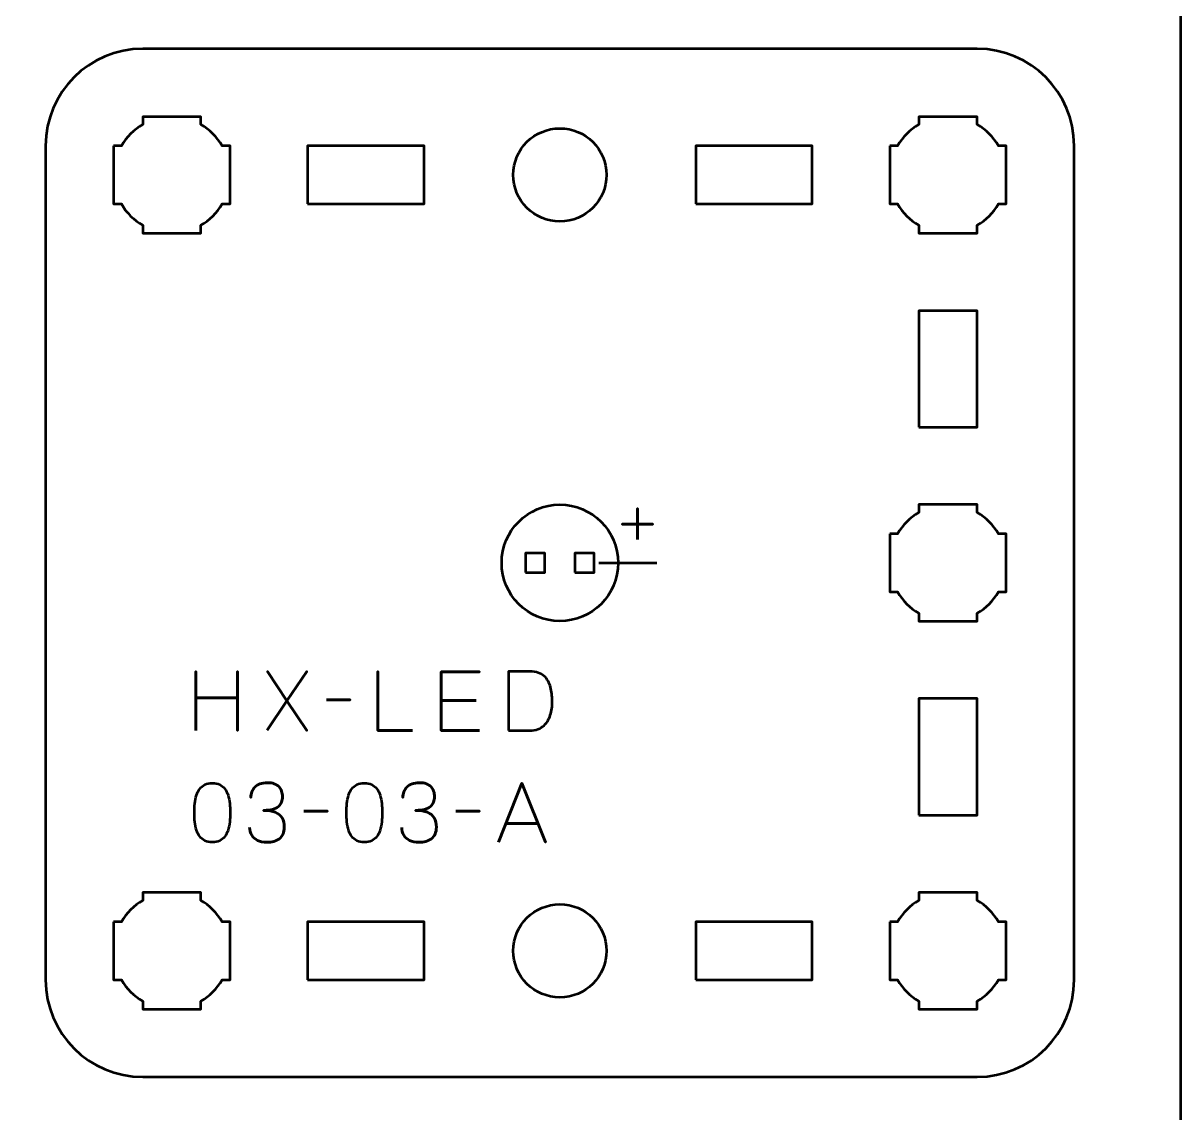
# Model space of a CAD drawing. Header units: centimetres. Extents: x -21 to 0, y -29.7 to 0.
# Drawn here: x -5.97 to 0, y -17.19 to -11.57 of the extents above; entities that cross this region are included whole.
import ezdxf

# ---------------------------------------------------------------- set-up
doc = ezdxf.new("R2010")
doc.units = ezdxf.units.CM
doc.header["$MEASUREMENT"] = 0
doc.layers.add('Layer 1', color=7, linetype='Continuous')

msp = doc.modelspace()

# ---------------------------------------------------------------- linework, layer by layer
at = {"layer": 'Layer 1', "lineweight": 53}
for points in [[(-4.5, -12.5), (-3.9, -12.5), (-3.9, -12.2), (-4.5, -12.2), (-4.5, -12.5)], [(-2.5, -12.5), (-1.9, -12.5), (-1.9, -12.2), (-2.5, -12.2), (-2.5, -12.5)], [(-1.35, -13.65), (-1.05, -13.65), (-1.05, -13.05), (-1.35, -13.05), (-1.35, -13.65)], [(-3.377, -14.4), (-3.277, -14.4), (-3.277, -14.3), (-3.377, -14.3), (-3.377, -14.4)], [(-3.123, -14.4), (-3.023, -14.4), (-3.023, -14.3), (-3.123, -14.3), (-3.123, -14.4)], [(-1.35, -15.65), (-1.05, -15.65), (-1.05, -15.05), (-1.35, -15.05), (-1.35, -15.65)], [(-4.5, -16.5), (-3.9, -16.5), (-3.9, -16.2), (-4.5, -16.2), (-4.5, -16.5)], [(-2.5, -16.5), (-1.9, -16.5), (-1.9, -16.2), (-2.5, -16.2), (-2.5, -16.5)]]:
    msp.add_lwpolyline(points, close=True, dxfattribs=at)
for centre in [(-3.2, -12.35), (-3.2, -16.35)]:
    msp.add_ellipse(centre, major_axis=(0, 0.24), ratio=1, dxfattribs=at)
at = {"layer": 'Layer 1', "color": 5, "lineweight": 53}
msp.add_ellipse((-3.2, -14.35), major_axis=(0, 0.3), ratio=1, dxfattribs=at)
at = {"layer": 'Layer 1', "color": 1, "lineweight": 53}
msp.add_open_spline([(-21.00003, -29.19995), (-21.00003, -29.19995), (-21.00003, -5.29992), (-21.00003, -5.29992), (-21.00003, -5.29992), (-21.00003, -5.21709), (-20.93286, -5.14992), (-20.85003, -5.14992), (-20.85003, -5.14992), (-20.7672, -5.14992), (-20.70003, -5.08275), (-20.70003, -4.99992), (-20.70003, -4.99992), (-20.70003, -4.91709), (-20.7672, -4.84992), (-20.85003, -4.84992), (-20.85003, -4.84992), (-20.93286, -4.84992), (-21.00003, -4.78275), (-21.00003, -4.69992), (-21.00003, -4.69992), (-21.00003, -4.61709), (-20.93286, -4.54992), (-20.85003, -4.54992), (-20.85003, -4.54992), (-20.7672, -4.54992), (-20.70003, -4.48275), (-20.70003, -4.39992), (-20.70003, -4.39992), (-20.70003, -4.31709), (-20.7672, -4.24992), (-20.85003, -4.24992), (-20.85003, -4.24992), (-20.93286, -4.24992), (-21.00003, -4.18275), (-21.00003, -4.09992), (-21.00003, -4.09992), (-21.00003, -4.01709), (-20.93286, -3.94992), (-20.85003, -3.94992), (-20.85003, -3.94992), (-20.7672, -3.94992), (-20.70003, -3.88275), (-20.70003, -3.79992), (-20.70003, -3.79992), (-20.70003, -3.71709), (-20.7672, -3.64992), (-20.85003, -3.64992), (-20.85003, -3.64992), (-20.93286, -3.64992), (-21.00003, -3.58275), (-21.00003, -3.49992), (-21.00003, -3.49992), (-21.00003, -3.41709), (-20.93286, -3.34992), (-20.85003, -3.34992), (-20.85003, -3.34992), (-20.7672, -3.34992), (-20.70003, -3.28275), (-20.70003, -3.19992), (-20.70003, -3.19992), (-20.70003, -3.11709), (-20.7672, -3.04992), (-20.85003, -3.04992), (-20.85003, -3.04992), (-20.93286, -3.04992), (-21.00003, -2.98275), (-21.00003, -2.89992), (-21.00003, -2.89992), (-21.00003, -2.81709), (-20.93286, -2.74992), (-20.85003, -2.74992), (-20.85003, -2.74992), (-20.7672, -2.74992), (-20.70003, -2.68275), (-20.70003, -2.59992), (-20.70003, -2.59992), (-20.70003, -2.51709), (-20.7672, -2.44992), (-20.85003, -2.44992), (-20.85003, -2.44992), (-20.93286, -2.44992), (-21.00003, -2.38275), (-21.00003, -2.29992), (-21.00003, -2.29992), (-21.00003, -2.21709), (-20.93286, -2.14992), (-20.85003, -2.14992), (-20.85003, -2.14992), (-20.7672, -2.14992), (-20.70003, -2.08275), (-20.70003, -1.99992), (-20.70003, -1.99992), (-20.70003, -1.91709), (-20.7672, -1.84992), (-20.85003, -1.84992), (-20.85003, -1.84992), (-20.93286, -1.84992), (-21.00003, -1.78275), (-21.00003, -1.69992), (-21.00003, -1.69992), (-21.00003, -1.61709), (-20.93286, -1.54992), (-20.85003, -1.54992), (-20.85003, -1.54992), (-20.7672, -1.54992), (-20.70003, -1.48275), (-20.70003, -1.39992), (-20.70003, -1.39992), (-20.70003, -1.31709), (-20.7672, -1.24992), (-20.85003, -1.24992), (-20.85003, -1.24992), (-20.93286, -1.24992), (-21.00003, -1.18275), (-21.00003, -1.09992), (-21.00003, -1.09992), (-21.00003, -1.09992), (-21.00003, -0.49992), (-21.00003, -0.49992), (-21.00003, -0.49992), (-21.00003, -0.22295), (-20.77694, 0.00004), (-20.49994, 0.00004), (-20.49994, 0.00004), (-20.49994, 0.00004), (-0.50008, 0.00004), (-0.50008, 0.00004), (-0.50008, 0.00004), (-0.22294, 0.00004), (0.00002, -0.22295), (0.00002, -0.49992), (0.00002, -0.49992), (0.00002, -0.49992), (0.00002, -29.19995), (0.00002, -29.19995), (0.00002, -29.19995), (0.00002, -29.47695), (-0.22294, -29.70004), (-0.50008, -29.70004), (-0.50008, -29.70004), (-0.50008, -29.70004), (-20.49994, -29.70004), (-20.49994, -29.70004), (-20.49994, -29.70004), (-20.77694, -29.70004), (-21.00003, -29.47695), (-21.00003, -29.19995)], degree=3, knots=[0, 0, 0, 0, 0.027027, 0.027027, 0.027027, 0.027027, 0.0540541, 0.0540541, 0.0540541, 0.0540541, 0.0810811, 0.0810811, 0.0810811, 0.0810811, 0.1081081, 0.1081081, 0.1081081, 0.1081081, 0.1351351, 0.1351351, 0.1351351, 0.1351351, 0.1621622, 0.1621622, 0.1621622, 0.1621622, 0.1891892, 0.1891892, 0.1891892, 0.1891892, 0.2162162, 0.2162162, 0.2162162, 0.2162162, 0.2432432, 0.2432432, 0.2432432, 0.2432432, 0.2702703, 0.2702703, 0.2702703, 0.2702703, 0.2972973, 0.2972973, 0.2972973, 0.2972973, 0.3243243, 0.3243243, 0.3243243, 0.3243243, 0.3513514, 0.3513514, 0.3513514, 0.3513514, 0.3783784, 0.3783784, 0.3783784, 0.3783784, 0.4054054, 0.4054054, 0.4054054, 0.4054054, 0.4324324, 0.4324324, 0.4324324, 0.4324324, 0.4594595, 0.4594595, 0.4594595, 0.4594595, 0.4864865, 0.4864865, 0.4864865, 0.4864865, 0.5135135, 0.5135135, 0.5135135, 0.5135135, 0.5405405, 0.5405405, 0.5405405, 0.5405405, 0.5675676, 0.5675676, 0.5675676, 0.5675676, 0.5945946, 0.5945946, 0.5945946, 0.5945946, 0.6216216, 0.6216216, 0.6216216, 0.6216216, 0.6486486, 0.6486486, 0.6486486, 0.6486486, 0.6756757, 0.6756757, 0.6756757, 0.6756757, 0.7027027, 0.7027027, 0.7027027, 0.7027027, 0.7297297, 0.7297297, 0.7297297, 0.7297297, 0.7567568, 0.7567568, 0.7567568, 0.7567568, 0.7837838, 0.7837838, 0.7837838, 0.7837838, 0.8108108, 0.8108108, 0.8108108, 0.8108108, 0.8378378, 0.8378378, 0.8378378, 0.8378378, 0.8648649, 0.8648649, 0.8648649, 0.8648649, 0.8918919, 0.8918919, 0.8918919, 0.8918919, 0.9189189, 0.9189189, 0.9189189, 0.9189189, 0.9459459, 0.9459459, 0.9459459, 0.9459459, 0.972973, 0.972973, 0.972973, 0.972973, 1, 1, 1, 1], dxfattribs=at)
at = {"layer": 'Layer 1', "color": 3, "lineweight": 53}
msp.add_open_spline([(-5.85, -16.5), (-5.85, -16.5), (-5.85, -12.2), (-5.85, -12.2), (-5.85, -12.2), (-5.85, -11.92391), (-5.62609, -11.7), (-5.35, -11.7), (-5.35, -11.7), (-5.35, -11.7), (-1.05, -11.7), (-1.05, -11.7), (-1.05, -11.7), (-0.77391, -11.7), (-0.55, -11.92391), (-0.55, -12.2), (-0.55, -12.2), (-0.55, -12.2), (-0.55, -16.5), (-0.55, -16.5), (-0.55, -16.5), (-0.55, -16.77609), (-0.77391, -17), (-1.05, -17), (-1.05, -17), (-1.05, -17), (-5.35, -17), (-5.35, -17), (-5.35, -17), (-5.62609, -17), (-5.85, -16.77609), (-5.85, -16.5)], degree=3, knots=[0, 0, 0, 0, 0.125, 0.125, 0.125, 0.125, 0.25, 0.25, 0.25, 0.25, 0.375, 0.375, 0.375, 0.375, 0.5, 0.5, 0.5, 0.5, 0.625, 0.625, 0.625, 0.625, 0.75, 0.75, 0.75, 0.75, 0.875, 0.875, 0.875, 0.875, 1, 1, 1, 1], dxfattribs=at)
at = {"layer": 'Layer 1', "lineweight": 53}
for points in [[(-5.5, -12.2), (-5.5, -12.2), (-5.45985, -12.2), (-5.45985, -12.2), (-5.45985, -12.2), (-5.4335, -12.15447), (-5.39553, -12.1165), (-5.35, -12.09015), (-5.35, -12.09015), (-5.35, -12.09015), (-5.35, -12.05), (-5.35, -12.05), (-5.35, -12.05), (-5.35, -12.05), (-5.2, -12.05), (-5.2, -12.05), (-5.2, -12.05), (-5.2, -12.05), (-5.05, -12.05), (-5.05, -12.05), (-5.05, -12.05), (-5.05, -12.05), (-5.05, -12.09015), (-5.05, -12.09015), (-5.05, -12.09015), (-5.00447, -12.1165), (-4.9665, -12.15447), (-4.94015, -12.2), (-4.94015, -12.2), (-4.94015, -12.2), (-4.9, -12.2), (-4.9, -12.2), (-4.9, -12.2), (-4.9, -12.2), (-4.9, -12.35), (-4.9, -12.35), (-4.9, -12.35), (-4.9, -12.35), (-4.9, -12.5), (-4.9, -12.5), (-4.9, -12.5), (-4.9, -12.5), (-4.94015, -12.5), (-4.94015, -12.5), (-4.94015, -12.5), (-4.9665, -12.54553), (-5.00447, -12.5835), (-5.05, -12.60985), (-5.05, -12.60985), (-5.05, -12.60985), (-5.05, -12.65), (-5.05, -12.65), (-5.05, -12.65), (-5.05, -12.65), (-5.2, -12.65), (-5.2, -12.65), (-5.2, -12.65), (-5.2, -12.65), (-5.35, -12.65), (-5.35, -12.65), (-5.35, -12.65), (-5.35, -12.65), (-5.35, -12.60985), (-5.35, -12.60985), (-5.35, -12.60985), (-5.39553, -12.5835), (-5.4335, -12.54553), (-5.45985, -12.5), (-5.45985, -12.5), (-5.45985, -12.5), (-5.5, -12.5), (-5.5, -12.5), (-5.5, -12.5), (-5.5, -12.5), (-5.5, -12.35), (-5.5, -12.35), (-5.5, -12.35), (-5.5, -12.35), (-5.5, -12.2), (-5.5, -12.2)], [(-1.5, -12.2), (-1.5, -12.2), (-1.45985, -12.2), (-1.45985, -12.2), (-1.45985, -12.2), (-1.4335, -12.15447), (-1.39553, -12.1165), (-1.35, -12.09015), (-1.35, -12.09015), (-1.35, -12.09015), (-1.35, -12.05), (-1.35, -12.05), (-1.35, -12.05), (-1.35, -12.05), (-1.2, -12.05), (-1.2, -12.05), (-1.2, -12.05), (-1.2, -12.05), (-1.05, -12.05), (-1.05, -12.05), (-1.05, -12.05), (-1.05, -12.05), (-1.05, -12.09015), (-1.05, -12.09015), (-1.05, -12.09015), (-1.00447, -12.1165), (-0.9665, -12.15447), (-0.94015, -12.2), (-0.94015, -12.2), (-0.94015, -12.2), (-0.9, -12.2), (-0.9, -12.2), (-0.9, -12.2), (-0.9, -12.2), (-0.9, -12.35), (-0.9, -12.35), (-0.9, -12.35), (-0.9, -12.35), (-0.9, -12.5), (-0.9, -12.5), (-0.9, -12.5), (-0.9, -12.5), (-0.94015, -12.5), (-0.94015, -12.5), (-0.94015, -12.5), (-0.9665, -12.54553), (-1.00447, -12.5835), (-1.05, -12.60985), (-1.05, -12.60985), (-1.05, -12.60985), (-1.05, -12.65), (-1.05, -12.65), (-1.05, -12.65), (-1.05, -12.65), (-1.2, -12.65), (-1.2, -12.65), (-1.2, -12.65), (-1.2, -12.65), (-1.35, -12.65), (-1.35, -12.65), (-1.35, -12.65), (-1.35, -12.65), (-1.35, -12.60985), (-1.35, -12.60985), (-1.35, -12.60985), (-1.39553, -12.5835), (-1.4335, -12.54553), (-1.45985, -12.5), (-1.45985, -12.5), (-1.45985, -12.5), (-1.5, -12.5), (-1.5, -12.5), (-1.5, -12.5), (-1.5, -12.5), (-1.5, -12.35), (-1.5, -12.35), (-1.5, -12.35), (-1.5, -12.35), (-1.5, -12.2), (-1.5, -12.2)], [(-1.5, -14.2), (-1.5, -14.2), (-1.45985, -14.2), (-1.45985, -14.2), (-1.45985, -14.2), (-1.4335, -14.15447), (-1.39553, -14.1165), (-1.35, -14.09015), (-1.35, -14.09015), (-1.35, -14.09015), (-1.35, -14.05), (-1.35, -14.05), (-1.35, -14.05), (-1.35, -14.05), (-1.2, -14.05), (-1.2, -14.05), (-1.2, -14.05), (-1.2, -14.05), (-1.05, -14.05), (-1.05, -14.05), (-1.05, -14.05), (-1.05, -14.05), (-1.05, -14.09015), (-1.05, -14.09015), (-1.05, -14.09015), (-1.00447, -14.1165), (-0.9665, -14.15447), (-0.94015, -14.2), (-0.94015, -14.2), (-0.94015, -14.2), (-0.9, -14.2), (-0.9, -14.2), (-0.9, -14.2), (-0.9, -14.2), (-0.9, -14.35), (-0.9, -14.35), (-0.9, -14.35), (-0.9, -14.35), (-0.9, -14.5), (-0.9, -14.5), (-0.9, -14.5), (-0.9, -14.5), (-0.94015, -14.5), (-0.94015, -14.5), (-0.94015, -14.5), (-0.9665, -14.54553), (-1.00447, -14.5835), (-1.05, -14.60985), (-1.05, -14.60985), (-1.05, -14.60985), (-1.05, -14.65), (-1.05, -14.65), (-1.05, -14.65), (-1.05, -14.65), (-1.2, -14.65), (-1.2, -14.65), (-1.2, -14.65), (-1.2, -14.65), (-1.35, -14.65), (-1.35, -14.65), (-1.35, -14.65), (-1.35, -14.65), (-1.35, -14.60985), (-1.35, -14.60985), (-1.35, -14.60985), (-1.39553, -14.5835), (-1.4335, -14.54553), (-1.45985, -14.5), (-1.45985, -14.5), (-1.45985, -14.5), (-1.5, -14.5), (-1.5, -14.5), (-1.5, -14.5), (-1.5, -14.5), (-1.5, -14.35), (-1.5, -14.35), (-1.5, -14.35), (-1.5, -14.35), (-1.5, -14.2), (-1.5, -14.2)], [(-5.5, -16.2), (-5.5, -16.2), (-5.45985, -16.2), (-5.45985, -16.2), (-5.45985, -16.2), (-5.4335, -16.15447), (-5.39553, -16.1165), (-5.35, -16.09015), (-5.35, -16.09015), (-5.35, -16.09015), (-5.35, -16.05), (-5.35, -16.05), (-5.35, -16.05), (-5.35, -16.05), (-5.2, -16.05), (-5.2, -16.05), (-5.2, -16.05), (-5.2, -16.05), (-5.05, -16.05), (-5.05, -16.05), (-5.05, -16.05), (-5.05, -16.05), (-5.05, -16.09015), (-5.05, -16.09015), (-5.05, -16.09015), (-5.00447, -16.1165), (-4.9665, -16.15447), (-4.94015, -16.2), (-4.94015, -16.2), (-4.94015, -16.2), (-4.9, -16.2), (-4.9, -16.2), (-4.9, -16.2), (-4.9, -16.2), (-4.9, -16.35), (-4.9, -16.35), (-4.9, -16.35), (-4.9, -16.35), (-4.9, -16.5), (-4.9, -16.5), (-4.9, -16.5), (-4.9, -16.5), (-4.94015, -16.5), (-4.94015, -16.5), (-4.94015, -16.5), (-4.9665, -16.54553), (-5.00447, -16.5835), (-5.05, -16.60985), (-5.05, -16.60985), (-5.05, -16.60985), (-5.05, -16.65), (-5.05, -16.65), (-5.05, -16.65), (-5.05, -16.65), (-5.2, -16.65), (-5.2, -16.65), (-5.2, -16.65), (-5.2, -16.65), (-5.35, -16.65), (-5.35, -16.65), (-5.35, -16.65), (-5.35, -16.65), (-5.35, -16.60985), (-5.35, -16.60985), (-5.35, -16.60985), (-5.39553, -16.5835), (-5.4335, -16.54553), (-5.45985, -16.5), (-5.45985, -16.5), (-5.45985, -16.5), (-5.5, -16.5), (-5.5, -16.5), (-5.5, -16.5), (-5.5, -16.5), (-5.5, -16.35), (-5.5, -16.35), (-5.5, -16.35), (-5.5, -16.35), (-5.5, -16.2), (-5.5, -16.2)], [(-1.5, -16.2), (-1.5, -16.2), (-1.45985, -16.2), (-1.45985, -16.2), (-1.45985, -16.2), (-1.4335, -16.15447), (-1.39553, -16.1165), (-1.35, -16.09015), (-1.35, -16.09015), (-1.35, -16.09015), (-1.35, -16.05), (-1.35, -16.05), (-1.35, -16.05), (-1.35, -16.05), (-1.2, -16.05), (-1.2, -16.05), (-1.2, -16.05), (-1.2, -16.05), (-1.05, -16.05), (-1.05, -16.05), (-1.05, -16.05), (-1.05, -16.05), (-1.05, -16.09015), (-1.05, -16.09015), (-1.05, -16.09015), (-1.00447, -16.1165), (-0.9665, -16.15447), (-0.94015, -16.2), (-0.94015, -16.2), (-0.94015, -16.2), (-0.9, -16.2), (-0.9, -16.2), (-0.9, -16.2), (-0.9, -16.2), (-0.9, -16.35), (-0.9, -16.35), (-0.9, -16.35), (-0.9, -16.35), (-0.9, -16.5), (-0.9, -16.5), (-0.9, -16.5), (-0.9, -16.5), (-0.94015, -16.5), (-0.94015, -16.5), (-0.94015, -16.5), (-0.9665, -16.54553), (-1.00447, -16.5835), (-1.05, -16.60985), (-1.05, -16.60985), (-1.05, -16.60985), (-1.05, -16.65), (-1.05, -16.65), (-1.05, -16.65), (-1.05, -16.65), (-1.2, -16.65), (-1.2, -16.65), (-1.2, -16.65), (-1.2, -16.65), (-1.35, -16.65), (-1.35, -16.65), (-1.35, -16.65), (-1.35, -16.65), (-1.35, -16.60985), (-1.35, -16.60985), (-1.35, -16.60985), (-1.39553, -16.5835), (-1.4335, -16.54553), (-1.45985, -16.5), (-1.45985, -16.5), (-1.45985, -16.5), (-1.5, -16.5), (-1.5, -16.5), (-1.5, -16.5), (-1.5, -16.5), (-1.5, -16.35), (-1.5, -16.35), (-1.5, -16.35), (-1.5, -16.35), (-1.5, -16.2), (-1.5, -16.2)]]:
    msp.add_open_spline(points, degree=3, knots=[0, 0, 0, 0, 0.05, 0.05, 0.05, 0.05, 0.1, 0.1, 0.1, 0.1, 0.15, 0.15, 0.15, 0.15, 0.2, 0.2, 0.2, 0.2, 0.25, 0.25, 0.25, 0.25, 0.3, 0.3, 0.3, 0.3, 0.35, 0.35, 0.35, 0.35, 0.4, 0.4, 0.4, 0.4, 0.45, 0.45, 0.45, 0.45, 0.5, 0.5, 0.5, 0.5, 0.55, 0.55, 0.55, 0.55, 0.6, 0.6, 0.6, 0.6, 0.65, 0.65, 0.65, 0.65, 0.7, 0.7, 0.7, 0.7, 0.75, 0.75, 0.75, 0.75, 0.8, 0.8, 0.8, 0.8, 0.85, 0.85, 0.85, 0.85, 0.9, 0.9, 0.9, 0.9, 0.95, 0.95, 0.95, 0.95, 1, 1, 1, 1], dxfattribs=at)
at = {"layer": 'Layer 1', "color": 5, "lineweight": 53}
for points, knots in [([(-2.8, -14.22959), (-2.8, -14.22959), (-2.8, -14.15), (-2.8, -14.15), (-2.8, -14.15), (-2.8, -14.15), (-2.87916, -14.15), (-2.87916, -14.15), (-2.87916, -14.15), (-2.87916, -14.15), (-2.8, -14.15), (-2.8, -14.15), (-2.8, -14.15), (-2.8, -14.15), (-2.8, -14.07042), (-2.8, -14.07042), (-2.8, -14.07042), (-2.8, -14.07042), (-2.8, -14.15), (-2.8, -14.15), (-2.8, -14.15), (-2.8, -14.15), (-2.72083, -14.15), (-2.72083, -14.15), (-2.72083, -14.15), (-2.72083, -14.15), (-2.8, -14.15), (-2.8, -14.15), (-2.8, -14.15), (-2.8, -14.15), (-2.8, -14.22959), (-2.8, -14.22959)], [0, 0, 0, 0, 0.125, 0.125, 0.125, 0.125, 0.25, 0.25, 0.25, 0.25, 0.375, 0.375, 0.375, 0.375, 0.5, 0.5, 0.5, 0.5, 0.625, 0.625, 0.625, 0.625, 0.75, 0.75, 0.75, 0.75, 0.875, 0.875, 0.875, 0.875, 1, 1, 1, 1]), ([(-5.07632, -15.21494), (-5.07632, -15.21494), (-5.07632, -15.04603), (-5.07632, -15.04603), (-5.07632, -15.04603), (-5.07632, -15.04603), (-4.86085, -15.04603), (-4.86085, -15.04603), (-4.86085, -15.04603), (-4.86085, -15.04603), (-4.86085, -15.21494), (-4.86085, -15.21494), (-4.86085, -15.21494), (-4.86085, -15.21494), (-4.86085, -14.91014), (-4.86085, -14.91014), (-4.86085, -14.91014), (-4.86085, -14.91014), (-4.86085, -15.04603), (-4.86085, -15.04603), (-4.86085, -15.04603), (-4.86085, -15.04603), (-5.07632, -15.04603), (-5.07632, -15.04603), (-5.07632, -15.04603), (-5.07632, -15.04603), (-5.07632, -14.91014), (-5.07632, -14.91014), (-5.07632, -14.91014), (-5.07632, -14.91014), (-5.07632, -15.21494), (-5.07632, -15.21494)], [0, 0, 0, 0, 0.125, 0.125, 0.125, 0.125, 0.25, 0.25, 0.25, 0.25, 0.375, 0.375, 0.375, 0.375, 0.5, 0.5, 0.5, 0.5, 0.625, 0.625, 0.625, 0.625, 0.75, 0.75, 0.75, 0.75, 0.875, 0.875, 0.875, 0.875, 1, 1, 1, 1]), ([(-4.70887, -15.21282), (-4.70887, -15.21282), (-4.60642, -15.06127), (-4.60642, -15.06127), (-4.60642, -15.06127), (-4.60642, -15.06127), (-4.70718, -14.90972), (-4.70718, -14.90972), (-4.70718, -14.90972), (-4.70718, -14.90972), (-4.60642, -15.06127), (-4.60642, -15.06127), (-4.60642, -15.06127), (-4.60642, -15.06127), (-4.5044, -14.90972), (-4.5044, -14.90972), (-4.5044, -14.90972), (-4.5044, -14.90972), (-4.60642, -15.06127), (-4.60642, -15.06127), (-4.60642, -15.06127), (-4.60642, -15.06127), (-4.5044, -15.21494), (-4.5044, -15.21494), (-4.5044, -15.21494), (-4.5044, -15.21494), (-4.60642, -15.06127), (-4.60642, -15.06127), (-4.60642, -15.06127), (-4.60642, -15.06127), (-4.70887, -15.21282), (-4.70887, -15.21282)], [0, 0, 0, 0, 0.125, 0.125, 0.125, 0.125, 0.25, 0.25, 0.25, 0.25, 0.375, 0.375, 0.375, 0.375, 0.5, 0.5, 0.5, 0.5, 0.625, 0.625, 0.625, 0.625, 0.75, 0.75, 0.75, 0.75, 0.875, 0.875, 0.875, 0.875, 1, 1, 1, 1]), ([(-3.95916, -15.21494), (-3.95916, -15.21494), (-4.13738, -15.21494), (-4.13738, -15.21494), (-4.13738, -15.21494), (-4.13738, -15.21494), (-4.13738, -14.90972), (-4.13738, -14.90972), (-4.13738, -14.90972), (-4.13738, -14.90972), (-4.13738, -15.21494), (-4.13738, -15.21494), (-4.13738, -15.21494), (-4.13738, -15.21494), (-3.95916, -15.21494), (-3.95916, -15.21494)], [0, 0, 0, 0, 0.25, 0.25, 0.25, 0.25, 0.5, 0.5, 0.5, 0.5, 0.75, 0.75, 0.75, 0.75, 1, 1, 1, 1]), ([(-3.61415, -15.21494), (-3.61415, -15.21494), (-3.81142, -15.21494), (-3.81142, -15.21494), (-3.81142, -15.21494), (-3.81142, -15.21494), (-3.81142, -14.91141), (-3.81142, -14.91141), (-3.81142, -14.91141), (-3.81142, -14.91141), (-3.61415, -14.91141), (-3.61415, -14.91141), (-3.61415, -14.91141), (-3.61415, -14.91141), (-3.81142, -14.91141), (-3.81142, -14.91141), (-3.81142, -14.91141), (-3.81142, -14.91141), (-3.81142, -15.21494), (-3.81142, -15.21494), (-3.81142, -15.21494), (-3.81142, -15.21494), (-3.61415, -15.21494), (-3.61415, -15.21494)], [0, 0, 0, 0, 0.1666667, 0.1666667, 0.1666667, 0.1666667, 0.3333333, 0.3333333, 0.3333333, 0.3333333, 0.5, 0.5, 0.5, 0.5, 0.6666667, 0.6666667, 0.6666667, 0.6666667, 0.8333333, 0.8333333, 0.8333333, 0.8333333, 1, 1, 1, 1]), ([(-3.46514, -15.21494), (-3.46514, -15.21494), (-3.46514, -14.90972), (-3.46514, -14.90972), (-3.46514, -14.90972), (-3.46514, -14.90972), (-3.35507, -14.90972), (-3.35507, -14.90972), (-3.35507, -14.90972), (-3.33835, -14.90979), (-3.32389, -14.91198), (-3.31168, -14.91628), (-3.31168, -14.91628), (-3.29955, -14.92058), (-3.28925, -14.92651), (-3.28092, -14.93399), (-3.28092, -14.93399), (-3.27253, -14.94154), (-3.26575, -14.95022), (-3.26046, -14.95995), (-3.26046, -14.95995), (-3.25517, -14.96976), (-3.25108, -14.9802), (-3.24818, -14.99128), (-3.24818, -14.99128), (-3.24529, -15.00229), (-3.24325, -15.01351), (-3.24198, -15.02486), (-3.24198, -15.02486), (-3.24071, -15.03622), (-3.23986, -15.04723), (-3.23951, -15.05788), (-3.23951, -15.05788), (-3.23901, -15.06854), (-3.23936, -15.07976), (-3.24049, -15.09154), (-3.24049, -15.09154), (-3.24162, -15.10332), (-3.24374, -15.1151), (-3.24691, -15.12682), (-3.24691, -15.12682), (-3.25002, -15.13853), (-3.25446, -15.14968), (-3.26018, -15.16019), (-3.26018, -15.16019), (-3.26582, -15.17077), (-3.27302, -15.18016), (-3.28163, -15.18834), (-3.28163, -15.18834), (-3.29031, -15.19653), (-3.30068, -15.20302), (-3.31281, -15.20774), (-3.31281, -15.20774), (-3.32495, -15.21247), (-3.33906, -15.21487), (-3.35507, -15.21494), (-3.35507, -15.21494), (-3.35507, -15.21494), (-3.46514, -15.21494), (-3.46514, -15.21494)], [0, 0, 0, 0, 0.0666667, 0.0666667, 0.0666667, 0.0666667, 0.1333333, 0.1333333, 0.1333333, 0.1333333, 0.2, 0.2, 0.2, 0.2, 0.2666667, 0.2666667, 0.2666667, 0.2666667, 0.3333333, 0.3333333, 0.3333333, 0.3333333, 0.4, 0.4, 0.4, 0.4, 0.4666667, 0.4666667, 0.4666667, 0.4666667, 0.5333333, 0.5333333, 0.5333333, 0.5333333, 0.6, 0.6, 0.6, 0.6, 0.6666667, 0.6666667, 0.6666667, 0.6666667, 0.7333333, 0.7333333, 0.7333333, 0.7333333, 0.8, 0.8, 0.8, 0.8, 0.8666667, 0.8666667, 0.8666667, 0.8666667, 0.9333333, 0.9333333, 0.9333333, 0.9333333, 1, 1, 1, 1]), ([(-3.46514, -15.21494), (-3.46514, -15.21494), (-3.46514, -14.90972), (-3.46514, -14.90972), (-3.46514, -14.90972), (-3.46514, -14.90972), (-3.35507, -14.90972), (-3.35507, -14.90972), (-3.35507, -14.90972), (-3.33835, -14.90979), (-3.32389, -14.91198), (-3.31168, -14.91628), (-3.31168, -14.91628), (-3.29955, -14.92058), (-3.28925, -14.92651), (-3.28092, -14.93399), (-3.28092, -14.93399), (-3.27253, -14.94154), (-3.26575, -14.95022), (-3.26046, -14.95995), (-3.26046, -14.95995), (-3.25517, -14.96976), (-3.25108, -14.9802), (-3.24818, -14.99128), (-3.24818, -14.99128), (-3.24529, -15.00229), (-3.24325, -15.01351), (-3.24198, -15.02486), (-3.24198, -15.02486), (-3.24071, -15.03622), (-3.23986, -15.04723), (-3.23951, -15.05788), (-3.23951, -15.05788), (-3.23901, -15.06854), (-3.23936, -15.07976), (-3.24049, -15.09154), (-3.24049, -15.09154), (-3.24162, -15.10332), (-3.24374, -15.1151), (-3.24691, -15.12682), (-3.24691, -15.12682), (-3.25002, -15.13853), (-3.25446, -15.14968), (-3.26018, -15.16019), (-3.26018, -15.16019), (-3.26582, -15.17077), (-3.27302, -15.18016), (-3.28163, -15.18834), (-3.28163, -15.18834), (-3.29031, -15.19653), (-3.30068, -15.20302), (-3.31281, -15.20774), (-3.31281, -15.20774), (-3.32495, -15.21247), (-3.33906, -15.21487), (-3.35507, -15.21494), (-3.35507, -15.21494), (-3.35507, -15.21494), (-3.46514, -15.21494), (-3.46514, -15.21494)], [0, 0, 0, 0, 0.0666667, 0.0666667, 0.0666667, 0.0666667, 0.1333333, 0.1333333, 0.1333333, 0.1333333, 0.2, 0.2, 0.2, 0.2, 0.2666667, 0.2666667, 0.2666667, 0.2666667, 0.3333333, 0.3333333, 0.3333333, 0.3333333, 0.4, 0.4, 0.4, 0.4, 0.4666667, 0.4666667, 0.4666667, 0.4666667, 0.5333333, 0.5333333, 0.5333333, 0.5333333, 0.6, 0.6, 0.6, 0.6, 0.6666667, 0.6666667, 0.6666667, 0.6666667, 0.7333333, 0.7333333, 0.7333333, 0.7333333, 0.8, 0.8, 0.8, 0.8, 0.8666667, 0.8666667, 0.8666667, 0.8666667, 0.9333333, 0.9333333, 0.9333333, 0.9333333, 1, 1, 1, 1]), ([(-4.40323, -15.05534), (-4.40323, -15.05534), (-4.28004, -15.05534), (-4.28004, -15.05534), (-4.28004, -15.05534), (-4.28004, -15.05534), (-4.40323, -15.05534), (-4.40323, -15.05534)], [0, 0, 0, 0, 0.5, 0.5, 0.5, 0.5, 1, 1, 1, 1]), ([(-3.63108, -15.05873), (-3.63108, -15.05873), (-3.81142, -15.05873), (-3.81142, -15.05873), (-3.81142, -15.05873), (-3.81142, -15.05873), (-3.63108, -15.05873), (-3.63108, -15.05873)], [0, 0, 0, 0, 0.5, 0.5, 0.5, 0.5, 1, 1, 1, 1]), ([(-4.99144, -15.79025), (-4.97663, -15.79018), (-4.96386, -15.78757), (-4.9532, -15.78249), (-4.9532, -15.78249), (-4.94262, -15.77741), (-4.9338, -15.77014), (-4.92675, -15.7609), (-4.92675, -15.7609), (-4.91976, -15.75159), (-4.91426, -15.74058), (-4.91017, -15.72788), (-4.91017, -15.72788), (-4.90614, -15.71518), (-4.90325, -15.70128), (-4.90163, -15.68604), (-4.90163, -15.68604), (-4.89993, -15.6708), (-4.89909, -15.65478), (-4.89916, -15.63785), (-4.89916, -15.63785), (-4.89909, -15.62099), (-4.89993, -15.60497), (-4.90163, -15.5898), (-4.90163, -15.5898), (-4.90325, -15.57463), (-4.90614, -15.56066), (-4.91017, -15.54796), (-4.91017, -15.54796), (-4.91426, -15.53533), (-4.91976, -15.52433), (-4.92675, -15.51494), (-4.92675, -15.51494), (-4.9338, -15.50563), (-4.94262, -15.49836), (-4.9532, -15.49328), (-4.9532, -15.49328), (-4.96386, -15.48813), (-4.97663, -15.48552), (-4.99144, -15.48545), (-4.99144, -15.48545), (-5.00626, -15.48552), (-5.01903, -15.48813), (-5.02969, -15.49328), (-5.02969, -15.49328), (-5.04027, -15.49836), (-5.04909, -15.50563), (-5.05614, -15.51494), (-5.05614, -15.51494), (-5.06313, -15.52433), (-5.06863, -15.53533), (-5.07272, -15.54796), (-5.07272, -15.54796), (-5.07675, -15.56066), (-5.07964, -15.57463), (-5.08126, -15.5898), (-5.08126, -15.5898), (-5.08295, -15.60497), (-5.0838, -15.62099), (-5.08373, -15.63785), (-5.08373, -15.63785), (-5.0838, -15.65478), (-5.08295, -15.6708), (-5.08126, -15.68604), (-5.08126, -15.68604), (-5.07964, -15.70128), (-5.07675, -15.71518), (-5.07272, -15.72788), (-5.07272, -15.72788), (-5.06863, -15.74058), (-5.06313, -15.75159), (-5.05614, -15.7609), (-5.05614, -15.7609), (-5.04909, -15.77014), (-5.04027, -15.77741), (-5.02969, -15.78249), (-5.02969, -15.78249), (-5.01903, -15.78757), (-5.00626, -15.79018), (-4.99144, -15.79025)], [0, 0, 0, 0, 0.05, 0.05, 0.05, 0.05, 0.1, 0.1, 0.1, 0.1, 0.15, 0.15, 0.15, 0.15, 0.2, 0.2, 0.2, 0.2, 0.25, 0.25, 0.25, 0.25, 0.3, 0.3, 0.3, 0.3, 0.35, 0.35, 0.35, 0.35, 0.4, 0.4, 0.4, 0.4, 0.45, 0.45, 0.45, 0.45, 0.5, 0.5, 0.5, 0.5, 0.55, 0.55, 0.55, 0.55, 0.6, 0.6, 0.6, 0.6, 0.65, 0.65, 0.65, 0.65, 0.7, 0.7, 0.7, 0.7, 0.75, 0.75, 0.75, 0.75, 0.8, 0.8, 0.8, 0.8, 0.85, 0.85, 0.85, 0.85, 0.9, 0.9, 0.9, 0.9, 0.95, 0.95, 0.95, 0.95, 1, 1, 1, 1]), ([(-4.99144, -15.79025), (-4.97663, -15.79018), (-4.96386, -15.78757), (-4.9532, -15.78249), (-4.9532, -15.78249), (-4.94262, -15.77741), (-4.9338, -15.77014), (-4.92675, -15.7609), (-4.92675, -15.7609), (-4.91976, -15.75159), (-4.91426, -15.74058), (-4.91017, -15.72788), (-4.91017, -15.72788), (-4.90614, -15.71518), (-4.90325, -15.70128), (-4.90163, -15.68604), (-4.90163, -15.68604), (-4.89993, -15.6708), (-4.89909, -15.65478), (-4.89916, -15.63785), (-4.89916, -15.63785), (-4.89909, -15.62099), (-4.89993, -15.60497), (-4.90163, -15.5898), (-4.90163, -15.5898), (-4.90325, -15.57463), (-4.90614, -15.56066), (-4.91017, -15.54796), (-4.91017, -15.54796), (-4.91426, -15.53533), (-4.91976, -15.52433), (-4.92675, -15.51494), (-4.92675, -15.51494), (-4.9338, -15.50563), (-4.94262, -15.49836), (-4.9532, -15.49328), (-4.9532, -15.49328), (-4.96386, -15.48813), (-4.97663, -15.48552), (-4.99144, -15.48545), (-4.99144, -15.48545), (-5.00626, -15.48552), (-5.01903, -15.48813), (-5.02969, -15.49328), (-5.02969, -15.49328), (-5.04027, -15.49836), (-5.04909, -15.50563), (-5.05614, -15.51494), (-5.05614, -15.51494), (-5.06313, -15.52433), (-5.06863, -15.53533), (-5.07272, -15.54796), (-5.07272, -15.54796), (-5.07675, -15.56066), (-5.07964, -15.57463), (-5.08126, -15.5898), (-5.08126, -15.5898), (-5.08295, -15.60497), (-5.0838, -15.62099), (-5.08373, -15.63785), (-5.08373, -15.63785), (-5.0838, -15.65478), (-5.08295, -15.6708), (-5.08126, -15.68604), (-5.08126, -15.68604), (-5.07964, -15.70128), (-5.07675, -15.71518), (-5.07272, -15.72788), (-5.07272, -15.72788), (-5.06863, -15.74058), (-5.06313, -15.75159), (-5.05614, -15.7609), (-5.05614, -15.7609), (-5.04909, -15.77014), (-5.04027, -15.77741), (-5.02969, -15.78249), (-5.02969, -15.78249), (-5.01903, -15.78757), (-5.00626, -15.79018), (-4.99144, -15.79025)], [0, 0, 0, 0, 0.05, 0.05, 0.05, 0.05, 0.1, 0.1, 0.1, 0.1, 0.15, 0.15, 0.15, 0.15, 0.2, 0.2, 0.2, 0.2, 0.25, 0.25, 0.25, 0.25, 0.3, 0.3, 0.3, 0.3, 0.35, 0.35, 0.35, 0.35, 0.4, 0.4, 0.4, 0.4, 0.45, 0.45, 0.45, 0.45, 0.5, 0.5, 0.5, 0.5, 0.55, 0.55, 0.55, 0.55, 0.6, 0.6, 0.6, 0.6, 0.65, 0.65, 0.65, 0.65, 0.7, 0.7, 0.7, 0.7, 0.75, 0.75, 0.75, 0.75, 0.8, 0.8, 0.8, 0.8, 0.85, 0.85, 0.85, 0.85, 0.9, 0.9, 0.9, 0.9, 0.95, 0.95, 0.95, 0.95, 1, 1, 1, 1]), ([(-4.79883, -15.71363), (-4.79876, -15.72887), (-4.79523, -15.74213), (-4.78825, -15.75363), (-4.78825, -15.75363), (-4.78126, -15.76506), (-4.77131, -15.77402), (-4.75833, -15.78044), (-4.75833, -15.78044), (-4.74535, -15.78686), (-4.72976, -15.79011), (-4.71162, -15.79025), (-4.71162, -15.79025), (-4.69801, -15.79025), (-4.68566, -15.78884), (-4.67444, -15.78588), (-4.67444, -15.78588), (-4.66329, -15.78291), (-4.6537, -15.77833), (-4.64558, -15.77205), (-4.64558, -15.77205), (-4.63747, -15.76577), (-4.63126, -15.75765), (-4.62682, -15.74778), (-4.62682, -15.74778), (-4.62244, -15.73783), (-4.62026, -15.7259), (-4.62019, -15.71193), (-4.62019, -15.71193), (-4.62011, -15.69331), (-4.62392, -15.67757), (-4.63147, -15.6648), (-4.63147, -15.6648), (-4.63902, -15.65203), (-4.65074, -15.64244), (-4.66647, -15.63588), (-4.66647, -15.63588), (-4.6822, -15.62931), (-4.70238, -15.626), (-4.72686, -15.626), (-4.72686, -15.626), (-4.70859, -15.62607), (-4.69328, -15.62438), (-4.68079, -15.62092), (-4.68079, -15.62092), (-4.66837, -15.61746), (-4.65843, -15.61259), (-4.65095, -15.60624), (-4.65095, -15.60624), (-4.64347, -15.59996), (-4.63804, -15.59248), (-4.63479, -15.58388), (-4.63479, -15.58388), (-4.63147, -15.57534), (-4.62985, -15.56596), (-4.62992, -15.55573), (-4.62992, -15.55573), (-4.62985, -15.54549), (-4.63126, -15.53604), (-4.63408, -15.52729), (-4.63408, -15.52729), (-4.63684, -15.51854), (-4.64135, -15.51085), (-4.64749, -15.50429), (-4.64749, -15.50429), (-4.65363, -15.49773), (-4.66174, -15.49258), (-4.67169, -15.48891), (-4.67169, -15.48891), (-4.68171, -15.48524), (-4.69392, -15.48341), (-4.70824, -15.48334), (-4.70824, -15.48334), (-4.72249, -15.48341), (-4.73498, -15.48552), (-4.74556, -15.48962), (-4.74556, -15.48962), (-4.75622, -15.49371), (-4.76496, -15.49928), (-4.77202, -15.50641), (-4.77202, -15.50641), (-4.779, -15.51353), (-4.78423, -15.52165), (-4.78768, -15.53082), (-4.78768, -15.53082), (-4.79121, -15.53999), (-4.7929, -15.54973), (-4.7929, -15.55996), (-4.7929, -15.55996), (-4.7929, -15.54973), (-4.79121, -15.53999), (-4.78768, -15.53082), (-4.78768, -15.53082), (-4.78423, -15.52165), (-4.779, -15.51353), (-4.77202, -15.50641), (-4.77202, -15.50641), (-4.76496, -15.49928), (-4.75622, -15.49371), (-4.74556, -15.48962), (-4.74556, -15.48962), (-4.73498, -15.48552), (-4.72249, -15.48341), (-4.70824, -15.48334), (-4.70824, -15.48334), (-4.69392, -15.48341), (-4.68171, -15.48524), (-4.67169, -15.48891), (-4.67169, -15.48891), (-4.66174, -15.49258), (-4.65363, -15.49773), (-4.64749, -15.50429), (-4.64749, -15.50429), (-4.64135, -15.51085), (-4.63684, -15.51854), (-4.63408, -15.52729), (-4.63408, -15.52729), (-4.63126, -15.53604), (-4.62985, -15.54549), (-4.62992, -15.55573), (-4.62992, -15.55573), (-4.62985, -15.56596), (-4.63147, -15.57534), (-4.63479, -15.58388), (-4.63479, -15.58388), (-4.63804, -15.59248), (-4.64347, -15.59996), (-4.65095, -15.60624), (-4.65095, -15.60624), (-4.65843, -15.61259), (-4.66837, -15.61746), (-4.68079, -15.62092), (-4.68079, -15.62092), (-4.69328, -15.62438), (-4.70859, -15.62607), (-4.72686, -15.626), (-4.72686, -15.626), (-4.70238, -15.626), (-4.6822, -15.62931), (-4.66647, -15.63588), (-4.66647, -15.63588), (-4.65074, -15.64244), (-4.63902, -15.65203), (-4.63147, -15.6648), (-4.63147, -15.6648), (-4.62392, -15.67757), (-4.62011, -15.69331), (-4.62019, -15.71193), (-4.62019, -15.71193), (-4.62026, -15.7259), (-4.62244, -15.73783), (-4.62682, -15.74778), (-4.62682, -15.74778), (-4.63126, -15.75765), (-4.63747, -15.76577), (-4.64558, -15.77205), (-4.64558, -15.77205), (-4.6537, -15.77833), (-4.66329, -15.78291), (-4.67444, -15.78588), (-4.67444, -15.78588), (-4.68566, -15.78884), (-4.69801, -15.79025), (-4.71162, -15.79025), (-4.71162, -15.79025), (-4.72976, -15.79011), (-4.74535, -15.78686), (-4.75833, -15.78044), (-4.75833, -15.78044), (-4.77131, -15.77402), (-4.78126, -15.76506), (-4.78825, -15.75363), (-4.78825, -15.75363), (-4.79523, -15.74213), (-4.79876, -15.72887), (-4.79883, -15.71363)], [0, 0, 0, 0, 0.0227273, 0.0227273, 0.0227273, 0.0227273, 0.0454545, 0.0454545, 0.0454545, 0.0454545, 0.0681818, 0.0681818, 0.0681818, 0.0681818, 0.0909091, 0.0909091, 0.0909091, 0.0909091, 0.1136364, 0.1136364, 0.1136364, 0.1136364, 0.1363636, 0.1363636, 0.1363636, 0.1363636, 0.1590909, 0.1590909, 0.1590909, 0.1590909, 0.1818182, 0.1818182, 0.1818182, 0.1818182, 0.2045455, 0.2045455, 0.2045455, 0.2045455, 0.2272727, 0.2272727, 0.2272727, 0.2272727, 0.25, 0.25, 0.25, 0.25, 0.2727273, 0.2727273, 0.2727273, 0.2727273, 0.2954545, 0.2954545, 0.2954545, 0.2954545, 0.3181818, 0.3181818, 0.3181818, 0.3181818, 0.3409091, 0.3409091, 0.3409091, 0.3409091, 0.3636364, 0.3636364, 0.3636364, 0.3636364, 0.3863636, 0.3863636, 0.3863636, 0.3863636, 0.4090909, 0.4090909, 0.4090909, 0.4090909, 0.4318182, 0.4318182, 0.4318182, 0.4318182, 0.4545455, 0.4545455, 0.4545455, 0.4545455, 0.4772727, 0.4772727, 0.4772727, 0.4772727, 0.5, 0.5, 0.5, 0.5, 0.5227273, 0.5227273, 0.5227273, 0.5227273, 0.5454545, 0.5454545, 0.5454545, 0.5454545, 0.5681818, 0.5681818, 0.5681818, 0.5681818, 0.5909091, 0.5909091, 0.5909091, 0.5909091, 0.6136364, 0.6136364, 0.6136364, 0.6136364, 0.6363636, 0.6363636, 0.6363636, 0.6363636, 0.6590909, 0.6590909, 0.6590909, 0.6590909, 0.6818182, 0.6818182, 0.6818182, 0.6818182, 0.7045455, 0.7045455, 0.7045455, 0.7045455, 0.7272727, 0.7272727, 0.7272727, 0.7272727, 0.75, 0.75, 0.75, 0.75, 0.7727273, 0.7727273, 0.7727273, 0.7727273, 0.7954545, 0.7954545, 0.7954545, 0.7954545, 0.8181818, 0.8181818, 0.8181818, 0.8181818, 0.8409091, 0.8409091, 0.8409091, 0.8409091, 0.8636364, 0.8636364, 0.8636364, 0.8636364, 0.8863636, 0.8863636, 0.8863636, 0.8863636, 0.9090909, 0.9090909, 0.9090909, 0.9090909, 0.9318182, 0.9318182, 0.9318182, 0.9318182, 0.9545455, 0.9545455, 0.9545455, 0.9545455, 0.9772727, 0.9772727, 0.9772727, 0.9772727, 1, 1, 1, 1]), ([(-4.20786, -15.79025), (-4.19305, -15.79018), (-4.18028, -15.78757), (-4.16962, -15.78249), (-4.16962, -15.78249), (-4.15904, -15.77741), (-4.15022, -15.77014), (-4.14317, -15.7609), (-4.14317, -15.7609), (-4.13618, -15.75159), (-4.13068, -15.74058), (-4.12659, -15.72788), (-4.12659, -15.72788), (-4.12256, -15.71518), (-4.11967, -15.70128), (-4.11805, -15.68604), (-4.11805, -15.68604), (-4.11635, -15.6708), (-4.11551, -15.65478), (-4.11558, -15.63785), (-4.11558, -15.63785), (-4.11551, -15.62099), (-4.11635, -15.60497), (-4.11805, -15.5898), (-4.11805, -15.5898), (-4.11967, -15.57463), (-4.12256, -15.56066), (-4.12659, -15.54796), (-4.12659, -15.54796), (-4.13068, -15.53533), (-4.13618, -15.52433), (-4.14317, -15.51494), (-4.14317, -15.51494), (-4.15022, -15.50563), (-4.15904, -15.49836), (-4.16962, -15.49328), (-4.16962, -15.49328), (-4.18028, -15.48813), (-4.19305, -15.48552), (-4.20786, -15.48545), (-4.20786, -15.48545), (-4.22268, -15.48552), (-4.23545, -15.48813), (-4.24611, -15.49328), (-4.24611, -15.49328), (-4.25669, -15.49836), (-4.26551, -15.50563), (-4.27256, -15.51494), (-4.27256, -15.51494), (-4.27955, -15.52433), (-4.28505, -15.53533), (-4.28914, -15.54796), (-4.28914, -15.54796), (-4.29317, -15.56066), (-4.29606, -15.57463), (-4.29768, -15.5898), (-4.29768, -15.5898), (-4.29937, -15.60497), (-4.30022, -15.62099), (-4.30015, -15.63785), (-4.30015, -15.63785), (-4.30022, -15.65478), (-4.29937, -15.6708), (-4.29768, -15.68604), (-4.29768, -15.68604), (-4.29606, -15.70128), (-4.29317, -15.71518), (-4.28914, -15.72788), (-4.28914, -15.72788), (-4.28505, -15.74058), (-4.27955, -15.75159), (-4.27256, -15.7609), (-4.27256, -15.7609), (-4.26551, -15.77014), (-4.25669, -15.77741), (-4.24611, -15.78249), (-4.24611, -15.78249), (-4.23545, -15.78757), (-4.22268, -15.79018), (-4.20786, -15.79025)], [0, 0, 0, 0, 0.05, 0.05, 0.05, 0.05, 0.1, 0.1, 0.1, 0.1, 0.15, 0.15, 0.15, 0.15, 0.2, 0.2, 0.2, 0.2, 0.25, 0.25, 0.25, 0.25, 0.3, 0.3, 0.3, 0.3, 0.35, 0.35, 0.35, 0.35, 0.4, 0.4, 0.4, 0.4, 0.45, 0.45, 0.45, 0.45, 0.5, 0.5, 0.5, 0.5, 0.55, 0.55, 0.55, 0.55, 0.6, 0.6, 0.6, 0.6, 0.65, 0.65, 0.65, 0.65, 0.7, 0.7, 0.7, 0.7, 0.75, 0.75, 0.75, 0.75, 0.8, 0.8, 0.8, 0.8, 0.85, 0.85, 0.85, 0.85, 0.9, 0.9, 0.9, 0.9, 0.95, 0.95, 0.95, 0.95, 1, 1, 1, 1]), ([(-4.20786, -15.79025), (-4.19305, -15.79018), (-4.18028, -15.78757), (-4.16962, -15.78249), (-4.16962, -15.78249), (-4.15904, -15.77741), (-4.15022, -15.77014), (-4.14317, -15.7609), (-4.14317, -15.7609), (-4.13618, -15.75159), (-4.13068, -15.74058), (-4.12659, -15.72788), (-4.12659, -15.72788), (-4.12256, -15.71518), (-4.11967, -15.70128), (-4.11805, -15.68604), (-4.11805, -15.68604), (-4.11635, -15.6708), (-4.11551, -15.65478), (-4.11558, -15.63785), (-4.11558, -15.63785), (-4.11551, -15.62099), (-4.11635, -15.60497), (-4.11805, -15.5898), (-4.11805, -15.5898), (-4.11967, -15.57463), (-4.12256, -15.56066), (-4.12659, -15.54796), (-4.12659, -15.54796), (-4.13068, -15.53533), (-4.13618, -15.52433), (-4.14317, -15.51494), (-4.14317, -15.51494), (-4.15022, -15.50563), (-4.15904, -15.49836), (-4.16962, -15.49328), (-4.16962, -15.49328), (-4.18028, -15.48813), (-4.19305, -15.48552), (-4.20786, -15.48545), (-4.20786, -15.48545), (-4.22268, -15.48552), (-4.23545, -15.48813), (-4.24611, -15.49328), (-4.24611, -15.49328), (-4.25669, -15.49836), (-4.26551, -15.50563), (-4.27256, -15.51494), (-4.27256, -15.51494), (-4.27955, -15.52433), (-4.28505, -15.53533), (-4.28914, -15.54796), (-4.28914, -15.54796), (-4.29317, -15.56066), (-4.29606, -15.57463), (-4.29768, -15.5898), (-4.29768, -15.5898), (-4.29937, -15.60497), (-4.30022, -15.62099), (-4.30015, -15.63785), (-4.30015, -15.63785), (-4.30022, -15.65478), (-4.29937, -15.6708), (-4.29768, -15.68604), (-4.29768, -15.68604), (-4.29606, -15.70128), (-4.29317, -15.71518), (-4.28914, -15.72788), (-4.28914, -15.72788), (-4.28505, -15.74058), (-4.27955, -15.75159), (-4.27256, -15.7609), (-4.27256, -15.7609), (-4.26551, -15.77014), (-4.25669, -15.77741), (-4.24611, -15.78249), (-4.24611, -15.78249), (-4.23545, -15.78757), (-4.22268, -15.79018), (-4.20786, -15.79025)], [0, 0, 0, 0, 0.05, 0.05, 0.05, 0.05, 0.1, 0.1, 0.1, 0.1, 0.15, 0.15, 0.15, 0.15, 0.2, 0.2, 0.2, 0.2, 0.25, 0.25, 0.25, 0.25, 0.3, 0.3, 0.3, 0.3, 0.35, 0.35, 0.35, 0.35, 0.4, 0.4, 0.4, 0.4, 0.45, 0.45, 0.45, 0.45, 0.5, 0.5, 0.5, 0.5, 0.55, 0.55, 0.55, 0.55, 0.6, 0.6, 0.6, 0.6, 0.65, 0.65, 0.65, 0.65, 0.7, 0.7, 0.7, 0.7, 0.75, 0.75, 0.75, 0.75, 0.8, 0.8, 0.8, 0.8, 0.85, 0.85, 0.85, 0.85, 0.9, 0.9, 0.9, 0.9, 0.95, 0.95, 0.95, 0.95, 1, 1, 1, 1]), ([(-4.01525, -15.71363), (-4.01518, -15.72887), (-4.01165, -15.74213), (-4.00467, -15.75363), (-4.00467, -15.75363), (-3.99768, -15.76506), (-3.98773, -15.77402), (-3.97475, -15.78044), (-3.97475, -15.78044), (-3.96177, -15.78686), (-3.94618, -15.79011), (-3.92804, -15.79025), (-3.92804, -15.79025), (-3.91443, -15.79025), (-3.90208, -15.78884), (-3.89086, -15.78588), (-3.89086, -15.78588), (-3.87971, -15.78291), (-3.87012, -15.77833), (-3.862, -15.77205), (-3.862, -15.77205), (-3.85389, -15.76577), (-3.84768, -15.75765), (-3.84324, -15.74778), (-3.84324, -15.74778), (-3.83886, -15.73783), (-3.83668, -15.7259), (-3.83661, -15.71193), (-3.83661, -15.71193), (-3.83653, -15.69331), (-3.84034, -15.67757), (-3.84789, -15.6648), (-3.84789, -15.6648), (-3.85544, -15.65203), (-3.86716, -15.64244), (-3.88289, -15.63588), (-3.88289, -15.63588), (-3.89862, -15.62931), (-3.9188, -15.626), (-3.94328, -15.626), (-3.94328, -15.626), (-3.92501, -15.62607), (-3.9097, -15.62438), (-3.89721, -15.62092), (-3.89721, -15.62092), (-3.88479, -15.61746), (-3.87485, -15.61259), (-3.86737, -15.60624), (-3.86737, -15.60624), (-3.85989, -15.59996), (-3.85446, -15.59248), (-3.85121, -15.58388), (-3.85121, -15.58388), (-3.84789, -15.57534), (-3.84627, -15.56596), (-3.84634, -15.55573), (-3.84634, -15.55573), (-3.84627, -15.54549), (-3.84768, -15.53604), (-3.8505, -15.52729), (-3.8505, -15.52729), (-3.85326, -15.51854), (-3.85777, -15.51085), (-3.86391, -15.50429), (-3.86391, -15.50429), (-3.87005, -15.49773), (-3.87816, -15.49258), (-3.88811, -15.48891), (-3.88811, -15.48891), (-3.89813, -15.48524), (-3.91034, -15.48341), (-3.92466, -15.48334), (-3.92466, -15.48334), (-3.93891, -15.48341), (-3.9514, -15.48552), (-3.96198, -15.48962), (-3.96198, -15.48962), (-3.97264, -15.49371), (-3.98138, -15.49928), (-3.98844, -15.50641), (-3.98844, -15.50641), (-3.99542, -15.51353), (-4.00065, -15.52165), (-4.0041, -15.53082), (-4.0041, -15.53082), (-4.00763, -15.53999), (-4.00932, -15.54973), (-4.00932, -15.55996), (-4.00932, -15.55996), (-4.00932, -15.54973), (-4.00763, -15.53999), (-4.0041, -15.53082), (-4.0041, -15.53082), (-4.00065, -15.52165), (-3.99542, -15.51353), (-3.98844, -15.50641), (-3.98844, -15.50641), (-3.98138, -15.49928), (-3.97264, -15.49371), (-3.96198, -15.48962), (-3.96198, -15.48962), (-3.9514, -15.48552), (-3.93891, -15.48341), (-3.92466, -15.48334), (-3.92466, -15.48334), (-3.91034, -15.48341), (-3.89813, -15.48524), (-3.88811, -15.48891), (-3.88811, -15.48891), (-3.87816, -15.49258), (-3.87005, -15.49773), (-3.86391, -15.50429), (-3.86391, -15.50429), (-3.85777, -15.51085), (-3.85326, -15.51854), (-3.8505, -15.52729), (-3.8505, -15.52729), (-3.84768, -15.53604), (-3.84627, -15.54549), (-3.84634, -15.55573), (-3.84634, -15.55573), (-3.84627, -15.56596), (-3.84789, -15.57534), (-3.85121, -15.58388), (-3.85121, -15.58388), (-3.85446, -15.59248), (-3.85989, -15.59996), (-3.86737, -15.60624), (-3.86737, -15.60624), (-3.87485, -15.61259), (-3.88479, -15.61746), (-3.89721, -15.62092), (-3.89721, -15.62092), (-3.9097, -15.62438), (-3.92501, -15.62607), (-3.94328, -15.626), (-3.94328, -15.626), (-3.9188, -15.626), (-3.89862, -15.62931), (-3.88289, -15.63588), (-3.88289, -15.63588), (-3.86716, -15.64244), (-3.85544, -15.65203), (-3.84789, -15.6648), (-3.84789, -15.6648), (-3.84034, -15.67757), (-3.83653, -15.69331), (-3.83661, -15.71193), (-3.83661, -15.71193), (-3.83668, -15.7259), (-3.83886, -15.73783), (-3.84324, -15.74778), (-3.84324, -15.74778), (-3.84768, -15.75765), (-3.85389, -15.76577), (-3.862, -15.77205), (-3.862, -15.77205), (-3.87012, -15.77833), (-3.87971, -15.78291), (-3.89086, -15.78588), (-3.89086, -15.78588), (-3.90208, -15.78884), (-3.91443, -15.79025), (-3.92804, -15.79025), (-3.92804, -15.79025), (-3.94618, -15.79011), (-3.96177, -15.78686), (-3.97475, -15.78044), (-3.97475, -15.78044), (-3.98773, -15.77402), (-3.99768, -15.76506), (-4.00467, -15.75363), (-4.00467, -15.75363), (-4.01165, -15.74213), (-4.01518, -15.72887), (-4.01525, -15.71363)], [0, 0, 0, 0, 0.0227273, 0.0227273, 0.0227273, 0.0227273, 0.0454545, 0.0454545, 0.0454545, 0.0454545, 0.0681818, 0.0681818, 0.0681818, 0.0681818, 0.0909091, 0.0909091, 0.0909091, 0.0909091, 0.1136364, 0.1136364, 0.1136364, 0.1136364, 0.1363636, 0.1363636, 0.1363636, 0.1363636, 0.1590909, 0.1590909, 0.1590909, 0.1590909, 0.1818182, 0.1818182, 0.1818182, 0.1818182, 0.2045455, 0.2045455, 0.2045455, 0.2045455, 0.2272727, 0.2272727, 0.2272727, 0.2272727, 0.25, 0.25, 0.25, 0.25, 0.2727273, 0.2727273, 0.2727273, 0.2727273, 0.2954545, 0.2954545, 0.2954545, 0.2954545, 0.3181818, 0.3181818, 0.3181818, 0.3181818, 0.3409091, 0.3409091, 0.3409091, 0.3409091, 0.3636364, 0.3636364, 0.3636364, 0.3636364, 0.3863636, 0.3863636, 0.3863636, 0.3863636, 0.4090909, 0.4090909, 0.4090909, 0.4090909, 0.4318182, 0.4318182, 0.4318182, 0.4318182, 0.4545455, 0.4545455, 0.4545455, 0.4545455, 0.4772727, 0.4772727, 0.4772727, 0.4772727, 0.5, 0.5, 0.5, 0.5, 0.5227273, 0.5227273, 0.5227273, 0.5227273, 0.5454545, 0.5454545, 0.5454545, 0.5454545, 0.5681818, 0.5681818, 0.5681818, 0.5681818, 0.5909091, 0.5909091, 0.5909091, 0.5909091, 0.6136364, 0.6136364, 0.6136364, 0.6136364, 0.6363636, 0.6363636, 0.6363636, 0.6363636, 0.6590909, 0.6590909, 0.6590909, 0.6590909, 0.6818182, 0.6818182, 0.6818182, 0.6818182, 0.7045455, 0.7045455, 0.7045455, 0.7045455, 0.7272727, 0.7272727, 0.7272727, 0.7272727, 0.75, 0.75, 0.75, 0.75, 0.7727273, 0.7727273, 0.7727273, 0.7727273, 0.7954545, 0.7954545, 0.7954545, 0.7954545, 0.8181818, 0.8181818, 0.8181818, 0.8181818, 0.8409091, 0.8409091, 0.8409091, 0.8409091, 0.8636364, 0.8636364, 0.8636364, 0.8636364, 0.8863636, 0.8863636, 0.8863636, 0.8863636, 0.9090909, 0.9090909, 0.9090909, 0.9090909, 0.9318182, 0.9318182, 0.9318182, 0.9318182, 0.9545455, 0.9545455, 0.9545455, 0.9545455, 0.9772727, 0.9772727, 0.9772727, 0.9772727, 1, 1, 1, 1]), ([(-3.51657, -15.79025), (-3.51657, -15.79025), (-3.3955, -15.48503), (-3.3955, -15.48503), (-3.3955, -15.48503), (-3.3955, -15.48503), (-3.274, -15.79025), (-3.274, -15.79025), (-3.274, -15.79025), (-3.274, -15.79025), (-3.3955, -15.48503), (-3.3955, -15.48503), (-3.3955, -15.48503), (-3.3955, -15.48503), (-3.51657, -15.79025), (-3.51657, -15.79025)], [0, 0, 0, 0, 0.25, 0.25, 0.25, 0.25, 0.5, 0.5, 0.5, 0.5, 0.75, 0.75, 0.75, 0.75, 1, 1, 1, 1]), ([(-4.52028, -15.63065), (-4.52028, -15.63065), (-4.39709, -15.63065), (-4.39709, -15.63065), (-4.39709, -15.63065), (-4.39709, -15.63065), (-4.52028, -15.63065), (-4.52028, -15.63065)], [0, 0, 0, 0, 0.5, 0.5, 0.5, 0.5, 1, 1, 1, 1]), ([(-3.7367, -15.63065), (-3.7367, -15.63065), (-3.61351, -15.63065), (-3.61351, -15.63065), (-3.61351, -15.63065), (-3.61351, -15.63065), (-3.7367, -15.63065), (-3.7367, -15.63065)], [0, 0, 0, 0, 0.5, 0.5, 0.5, 0.5, 1, 1, 1, 1]), ([(-3.47847, -15.69415), (-3.47847, -15.69415), (-3.31253, -15.69415), (-3.31253, -15.69415), (-3.31253, -15.69415), (-3.31253, -15.69415), (-3.47847, -15.69415), (-3.47847, -15.69415)], [0, 0, 0, 0, 0.5, 0.5, 0.5, 0.5, 1, 1, 1, 1])]:
    msp.add_open_spline(points, degree=3, knots=knots, dxfattribs=at)
msp.add_open_spline([(-3, -14.35), (-3, -14.35), (-2.7, -14.35), (-2.7, -14.35)], degree=3, dxfattribs=at)

doc.saveas('drawing.dxf')
